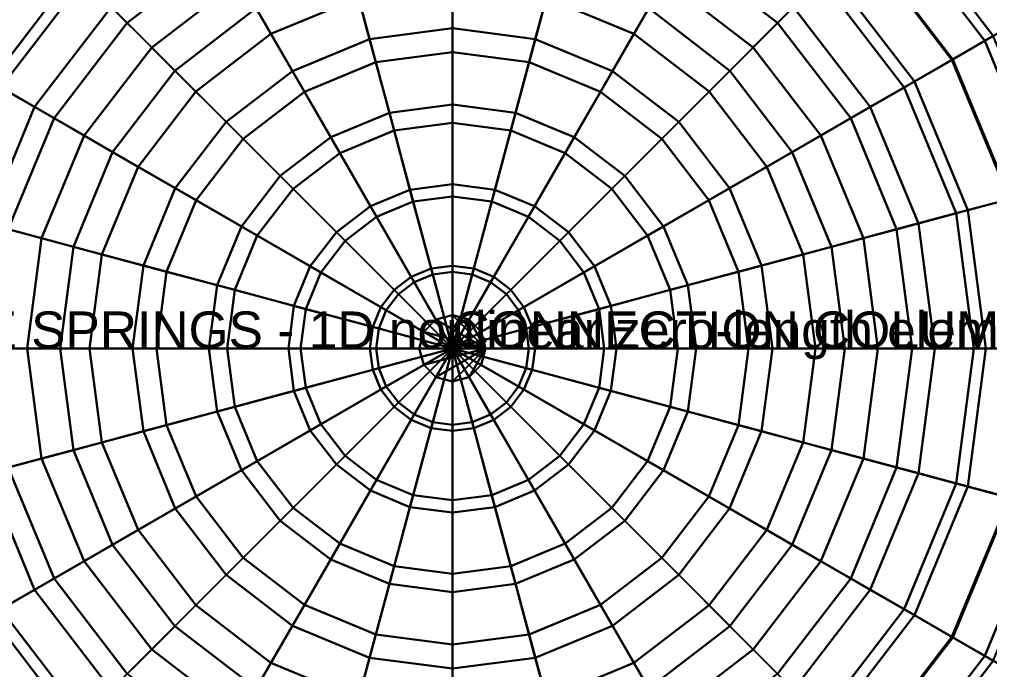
# Model space of a CAD drawing. Header units: millimetres. Extents: x 2970 to 3065.8, y 1733.2 to 1791.2.
# Drawn here: x 2991.17 to 3017.47, y 1753.51 to 1771.13 of the extents above; entities that cross this region are included whole.
import ezdxf

# ---------------------------------------------------------------- set-up
doc = ezdxf.new("R2010")
doc.units = ezdxf.units.MM
for name, color, linetype in [('BASE_SLAB', 252, 'Continuous'), ('COLUMNS', 1, 'Continuous'), ('DOME', 5, 'Continuous'), ('LABELS', 7, 'Continuous'), ('RAFT', 253, 'Continuous')]:
    doc.layers.add(name, color=color, linetype=linetype)
doc.styles.get("Standard").update_dxf_attribs({"font": 'arial.ttf'})

msp = doc.modelspace()

# ---------------------------------------------------------------- linework, layer by layer
at = {"layer": 'BASE_SLAB'}
for points in [[(2976.908, 1736.214, 7.78), (3028.908, 1736.214, 7.78), (3028.908, 1788.214, 7.78), (2976.908, 1788.214, 7.78)], [(2976.908, 1736.214, 9.28), (3028.908, 1736.214, 9.28), (3028.908, 1788.214, 9.28), (2976.908, 1788.214, 9.28)]]:
    msp.add_3dface(points, dxfattribs=at)
at = {"layer": 'COLUMNS'}
for points in [[(3002.458, 1762.994, 5.78), (3002.129, 1762.664, 5.78), (3002.129, 1762.664, 7.78), (3002.458, 1762.994, 7.78)], [(3003.808, 1762.214, 5.78), (3002.458, 1762.994, 5.78), (3002.129, 1762.664, 5.78)], [(3003.808, 1762.214, 7.78), (3002.458, 1762.994, 7.78), (3002.129, 1762.664, 7.78)], [(3002.908, 1763.114, 5.78), (3002.458, 1762.994, 5.78), (3002.458, 1762.994, 7.78), (3002.908, 1763.114, 7.78)], [(3003.808, 1762.214, 5.78), (3002.908, 1763.114, 5.78), (3002.458, 1762.994, 5.78)], [(3003.808, 1762.214, 7.78), (3002.908, 1763.114, 7.78), (3002.458, 1762.994, 7.78)], [(3003.358, 1762.994, 5.78), (3002.908, 1763.114, 5.78), (3002.908, 1763.114, 7.78), (3003.358, 1762.994, 7.78)], [(3003.808, 1762.214, 5.78), (3003.358, 1762.994, 5.78), (3002.908, 1763.114, 5.78)], [(3003.808, 1762.214, 7.78), (3003.358, 1762.994, 7.78), (3002.908, 1763.114, 7.78)], [(3003.688, 1762.664, 5.78), (3003.358, 1762.994, 5.78), (3003.358, 1762.994, 7.78), (3003.688, 1762.664, 7.78)], [(3003.808, 1762.214, 5.78), (3003.688, 1762.664, 5.78), (3003.358, 1762.994, 5.78)], [(3003.808, 1762.214, 7.78), (3003.688, 1762.664, 7.78), (3003.358, 1762.994, 7.78)], [(3002.129, 1762.664, 5.78), (3002.008, 1762.214, 5.78), (3002.008, 1762.214, 7.78), (3002.129, 1762.664, 7.78)], [(3003.808, 1762.214, 5.78), (3002.129, 1762.664, 5.78), (3002.008, 1762.214, 5.78)], [(3003.808, 1762.214, 7.78), (3002.129, 1762.664, 7.78), (3002.008, 1762.214, 7.78)], [(3003.808, 1762.214, 5.78), (3003.688, 1762.664, 5.78), (3003.688, 1762.664, 7.78), (3003.808, 1762.214, 7.78)], [(3002.008, 1762.214, 5.78), (3002.129, 1761.764, 5.78), (3002.129, 1761.764, 7.78), (3002.008, 1762.214, 7.78)], [(3003.808, 1762.214, 5.78), (3002.008, 1762.214, 5.78), (3002.129, 1761.764, 5.78)], [(3003.808, 1762.214, 7.78), (3002.008, 1762.214, 7.78), (3002.129, 1761.764, 7.78)], [(3003.808, 1762.214, 5.78), (3002.129, 1761.764, 5.78), (3002.458, 1761.435, 5.78)], [(3003.808, 1762.214, 7.78), (3002.129, 1761.764, 7.78), (3002.458, 1761.435, 7.78)], [(3003.808, 1762.214, 5.78), (3002.458, 1761.435, 5.78), (3002.908, 1761.314, 5.78)], [(3003.808, 1762.214, 7.78), (3002.458, 1761.435, 7.78), (3002.908, 1761.314, 7.78)], [(3003.808, 1762.214, 5.78), (3002.908, 1761.314, 5.78), (3003.358, 1761.435, 5.78)], [(3003.808, 1762.214, 7.78), (3002.908, 1761.314, 7.78), (3003.358, 1761.435, 7.78)], [(3003.808, 1762.214, 5.78), (3003.358, 1761.435, 5.78), (3003.688, 1761.764, 5.78)], [(3003.808, 1762.214, 7.78), (3003.358, 1761.435, 7.78), (3003.688, 1761.764, 7.78)], [(3003.688, 1761.764, 5.78), (3003.808, 1762.214, 5.78), (3003.808, 1762.214, 7.78), (3003.688, 1761.764, 7.78)], [(3002.129, 1761.764, 5.78), (3002.458, 1761.435, 5.78), (3002.458, 1761.435, 7.78), (3002.129, 1761.764, 7.78)], [(3003.358, 1761.435, 5.78), (3003.688, 1761.764, 5.78), (3003.688, 1761.764, 7.78), (3003.358, 1761.435, 7.78)], [(3002.458, 1761.435, 5.78), (3002.908, 1761.314, 5.78), (3002.908, 1761.314, 7.78), (3002.458, 1761.435, 7.78)], [(3002.908, 1761.314, 5.78), (3003.358, 1761.435, 5.78), (3003.358, 1761.435, 7.78), (3002.908, 1761.314, 7.78)]]:
    msp.add_3dface(points, dxfattribs=at)
at = {"layer": 'DOME'}
for points in [[(3018.514, 1771.224, 35.558), (3015.65, 1774.956, 35.558), (3014.883, 1774.189, 37.521), (3017.574, 1770.681, 37.521)], [(3018.528, 1771.232, 30.997), (3018.031, 1770.945, 32.99), (3015.256, 1774.562, 32.99), (3015.662, 1774.968, 30.997)], [(2995.837, 1774.462, 41.022), (2992.908, 1772.214, 41.022), (2994.091, 1771.032, 42.517), (2996.673, 1773.013, 42.517)], [(3012.908, 1772.214, 41.022), (3009.979, 1774.462, 41.022), (3009.143, 1773.013, 42.517), (3011.726, 1771.032, 42.517)], [(3018.031, 1770.945, 32.99), (3017.343, 1770.548, 34.907), (3014.694, 1774, 34.907), (3015.256, 1774.562, 32.99)], [(2990.934, 1774.189, 37.521), (2988.243, 1770.681, 37.521), (2989.367, 1770.033, 39.35), (2991.852, 1773.271, 39.35)], [(2991.122, 1774, 34.907), (2991.832, 1773.291, 36.723), (2989.343, 1770.046, 36.723), (2988.474, 1770.548, 34.907)], [(3017.574, 1770.681, 37.521), (3014.883, 1774.189, 37.521), (3013.965, 1773.271, 39.35), (3016.45, 1770.033, 39.35)], [(3017.343, 1770.548, 34.907), (3016.474, 1770.046, 36.723), (3013.985, 1773.291, 36.723), (3014.694, 1774, 34.907)], [(2996.368, 1773.543, 39.961), (2997.141, 1772.203, 41.344), (2994.752, 1770.37, 41.344), (2993.658, 1771.464, 39.961)], [(3012.158, 1771.464, 39.961), (3011.065, 1770.37, 41.344), (3008.676, 1772.203, 41.344), (3009.449, 1773.543, 39.961)], [(2991.832, 1773.291, 36.723), (2992.681, 1772.442, 38.415), (2990.382, 1769.446, 38.415), (2989.343, 1770.046, 36.723)], [(2991.852, 1773.271, 39.35), (2989.367, 1770.033, 39.35), (2990.661, 1769.285, 41.022), (2992.908, 1772.214, 41.022)], [(2999.923, 1773.356, 41.344), (3000.361, 1771.721, 42.544), (2997.987, 1770.738, 42.544), (2997.141, 1772.203, 41.344)], [(3008.676, 1772.203, 41.344), (3007.83, 1770.738, 42.544), (3005.456, 1771.721, 42.544), (3005.894, 1773.356, 41.344)], [(3016.45, 1770.033, 39.35), (3013.965, 1773.271, 39.35), (3012.908, 1772.214, 41.022), (3015.156, 1769.285, 41.022)], [(3016.474, 1770.046, 36.723), (3015.434, 1769.446, 38.415), (3013.136, 1772.442, 38.415), (3013.985, 1773.291, 36.723)], [(2996.673, 1773.013, 42.517), (2994.091, 1771.032, 42.517), (2995.384, 1769.738, 43.814), (2997.588, 1771.429, 43.814)], [(3011.726, 1771.032, 42.517), (3009.143, 1773.013, 42.517), (3008.229, 1771.429, 43.814), (3010.432, 1769.738, 43.814)], [(3002.908, 1772.855, 43.814), (3000.154, 1772.492, 43.814), (3000.662, 1770.596, 44.899), (3002.908, 1770.892, 44.899)], [(3005.662, 1772.492, 43.814), (3002.908, 1772.855, 43.814), (3002.908, 1770.892, 44.899), (3005.154, 1770.596, 44.899)], [(2992.681, 1772.442, 38.415), (2993.658, 1771.464, 39.961), (2991.579, 1768.755, 39.961), (2990.382, 1769.446, 38.415)], [(3000.154, 1772.492, 43.814), (2997.588, 1771.429, 43.814), (2998.57, 1769.729, 44.899), (3000.662, 1770.596, 44.899)], [(3008.229, 1771.429, 43.814), (3005.662, 1772.492, 43.814), (3005.154, 1770.596, 44.899), (3007.247, 1769.729, 44.899)], [(3015.434, 1769.446, 38.415), (3014.237, 1768.755, 39.961), (3012.158, 1771.464, 39.961), (3013.136, 1772.442, 38.415)], [(2992.908, 1772.214, 41.022), (2990.661, 1769.285, 41.022), (2992.109, 1768.449, 42.517), (2994.091, 1771.032, 42.517)], [(2997.141, 1772.203, 41.344), (2997.987, 1770.738, 42.544), (2995.949, 1769.174, 42.544), (2994.752, 1770.37, 41.344)], [(3011.065, 1770.37, 41.344), (3009.868, 1769.174, 42.544), (3007.83, 1770.738, 42.544), (3008.676, 1772.203, 41.344)], [(3015.156, 1769.285, 41.022), (3012.908, 1772.214, 41.022), (3011.726, 1771.032, 42.517), (3013.708, 1768.449, 42.517)], [(3002.908, 1772.057, 42.544), (3002.908, 1770.241, 43.548), (3000.831, 1769.968, 43.548), (3000.361, 1771.721, 42.544)], [(3005.456, 1771.721, 42.544), (3004.986, 1769.968, 43.548), (3002.908, 1770.241, 43.548), (3002.908, 1772.057, 42.544)], [(3000.361, 1771.721, 42.544), (3000.831, 1769.968, 43.548), (2998.895, 1769.166, 43.548), (2997.987, 1770.738, 42.544)], [(3007.83, 1770.738, 42.544), (3006.922, 1769.166, 43.548), (3004.986, 1769.968, 43.548), (3005.456, 1771.721, 42.544)], [(2993.658, 1771.464, 39.961), (2994.752, 1770.37, 41.344), (2992.919, 1767.982, 41.344), (2991.579, 1768.755, 39.961)], [(2997.588, 1771.429, 43.814), (2995.384, 1769.738, 43.814), (2996.772, 1768.35, 44.899), (2998.57, 1769.729, 44.899)], [(3010.432, 1769.738, 43.814), (3008.229, 1771.429, 43.814), (3007.247, 1769.729, 44.899), (3009.044, 1768.35, 44.899)], [(3014.237, 1768.755, 39.961), (3012.898, 1767.982, 41.344), (3011.065, 1770.37, 41.344), (3012.158, 1771.464, 39.961)], [(2994.091, 1771.032, 42.517), (2992.109, 1768.449, 42.517), (2993.693, 1767.535, 43.814), (2995.384, 1769.738, 43.814)], [(3002.908, 1770.892, 44.899), (3000.662, 1770.596, 44.899), (3001.199, 1768.595, 45.758), (3002.908, 1768.82, 45.758)], [(3005.154, 1770.596, 44.899), (3002.908, 1770.892, 44.899), (3002.908, 1768.82, 45.758), (3004.618, 1768.595, 45.758)], [(3013.708, 1768.449, 42.517), (3011.726, 1771.032, 42.517), (3010.432, 1769.738, 43.814), (3012.123, 1767.535, 43.814)], [(3019.775, 1766.734, 32.99), (3019.008, 1766.528, 34.907), (3017.343, 1770.548, 34.907), (3018.031, 1770.945, 32.99)], [(2997.987, 1770.738, 42.544), (2998.895, 1769.166, 43.548), (2997.233, 1767.89, 43.548), (2995.949, 1769.174, 42.544)], [(3000.662, 1770.596, 44.899), (2998.57, 1769.729, 44.899), (2999.606, 1767.935, 45.758), (3001.199, 1768.595, 45.758)], [(3007.247, 1769.729, 44.899), (3005.154, 1770.596, 44.899), (3004.618, 1768.595, 45.758), (3006.211, 1767.935, 45.758)], [(3009.868, 1769.174, 42.544), (3008.584, 1767.89, 43.548), (3006.922, 1769.166, 43.548), (3007.83, 1770.738, 42.544)], [(3019.266, 1766.597, 37.521), (3017.574, 1770.681, 37.521), (3016.45, 1770.033, 39.35), (3018.012, 1766.261, 39.35)], [(3019.008, 1766.528, 34.907), (3018.039, 1766.268, 36.723), (3016.474, 1770.046, 36.723), (3017.343, 1770.548, 34.907)], [(2994.752, 1770.37, 41.344), (2995.949, 1769.174, 42.544), (2994.384, 1767.136, 42.544), (2992.919, 1767.982, 41.344)], [(3012.898, 1767.982, 41.344), (3011.432, 1767.136, 42.544), (3009.868, 1769.174, 42.544), (3011.065, 1770.37, 41.344)], [(3002.908, 1770.241, 43.548), (3002.908, 1768.324, 44.342), (3001.327, 1768.116, 44.342), (3000.831, 1769.968, 43.548)], [(3004.986, 1769.968, 43.548), (3004.49, 1768.116, 44.342), (3002.908, 1768.324, 44.342), (3002.908, 1770.241, 43.548)], [(3018.012, 1766.261, 39.35), (3016.45, 1770.033, 39.35), (3015.156, 1769.285, 41.022), (3016.569, 1765.874, 41.022)], [(3018.039, 1766.268, 36.723), (3016.879, 1765.958, 38.415), (3015.434, 1769.446, 38.415), (3016.474, 1770.046, 36.723)], [(2995.384, 1769.738, 43.814), (2993.693, 1767.535, 43.814), (2995.393, 1766.553, 44.899), (2996.772, 1768.35, 44.899)], [(2998.57, 1769.729, 44.899), (2996.772, 1768.35, 44.899), (2998.237, 1766.885, 45.758), (2999.606, 1767.935, 45.758)], [(3000.831, 1769.968, 43.548), (3001.327, 1768.116, 44.342), (2999.853, 1767.506, 44.342), (2998.895, 1769.166, 43.548)], [(3006.922, 1769.166, 43.548), (3005.963, 1767.506, 44.342), (3004.49, 1768.116, 44.342), (3004.986, 1769.968, 43.548)], [(3009.044, 1768.35, 44.899), (3007.247, 1769.729, 44.899), (3006.211, 1767.935, 45.758), (3007.579, 1766.885, 45.758)], [(3012.123, 1767.535, 43.814), (3010.432, 1769.738, 43.814), (3009.044, 1768.35, 44.899), (3010.423, 1766.553, 44.899)], [(2990.382, 1769.446, 38.415), (2991.579, 1768.755, 39.961), (2990.273, 1765.6, 39.961), (2988.937, 1765.958, 38.415)], [(2990.661, 1769.285, 41.022), (2989.248, 1765.874, 41.022), (2990.863, 1765.442, 42.517), (2992.109, 1768.449, 42.517)], [(3016.569, 1765.874, 41.022), (3015.156, 1769.285, 41.022), (3013.708, 1768.449, 42.517), (3014.953, 1765.442, 42.517)], [(3016.879, 1765.958, 38.415), (3015.544, 1765.6, 39.961), (3014.237, 1768.755, 39.961), (3015.434, 1769.446, 38.415)], [(2995.949, 1769.174, 42.544), (2997.233, 1767.89, 43.548), (2995.957, 1766.228, 43.548), (2994.384, 1767.136, 42.544)], [(2998.895, 1769.166, 43.548), (2999.853, 1767.506, 44.342), (2998.588, 1766.535, 44.342), (2997.233, 1767.89, 43.548)], [(3008.584, 1767.89, 43.548), (3007.229, 1766.535, 44.342), (3005.963, 1767.506, 44.342), (3006.922, 1769.166, 43.548)], [(3011.432, 1767.136, 42.544), (3009.86, 1766.228, 43.548), (3008.584, 1767.89, 43.548), (3009.868, 1769.174, 42.544)], [(2991.579, 1768.755, 39.961), (2992.919, 1767.982, 41.344), (2991.767, 1765.2, 41.344), (2990.273, 1765.6, 39.961)], [(3002.908, 1768.82, 45.758), (3001.199, 1768.595, 45.758), (3001.756, 1766.513, 46.379), (3002.908, 1766.665, 46.379)], [(3004.618, 1768.595, 45.758), (3002.908, 1768.82, 45.758), (3002.908, 1766.665, 46.379), (3004.06, 1766.513, 46.379)], [(3015.544, 1765.6, 39.961), (3014.05, 1765.2, 41.344), (3012.898, 1767.982, 41.344), (3014.237, 1768.755, 39.961)], [(2992.109, 1768.449, 42.517), (2990.863, 1765.442, 42.517), (2992.63, 1764.968, 43.814), (2993.693, 1767.535, 43.814)], [(3001.199, 1768.595, 45.758), (2999.606, 1767.935, 45.758), (3000.683, 1766.068, 46.379), (3001.756, 1766.513, 46.379)], [(3006.211, 1767.935, 45.758), (3004.618, 1768.595, 45.758), (3004.06, 1766.513, 46.379), (3005.134, 1766.068, 46.379)], [(3014.953, 1765.442, 42.517), (3013.708, 1768.449, 42.517), (3012.123, 1767.535, 43.814), (3013.186, 1764.968, 43.814)], [(2996.772, 1768.35, 44.899), (2995.393, 1766.553, 44.899), (2997.188, 1765.517, 45.758), (2998.237, 1766.885, 45.758)], [(3002.908, 1768.324, 44.342), (3002.908, 1766.331, 44.916), (3001.843, 1766.191, 44.916), (3001.327, 1768.116, 44.342)], [(3004.49, 1768.116, 44.342), (3003.974, 1766.191, 44.916), (3002.908, 1766.331, 44.916), (3002.908, 1768.324, 44.342)], [(3010.423, 1766.553, 44.899), (3009.044, 1768.35, 44.899), (3007.579, 1766.885, 45.758), (3008.629, 1765.517, 45.758)], [(2992.919, 1767.982, 41.344), (2994.384, 1767.136, 42.544), (2993.401, 1764.762, 42.544), (2991.767, 1765.2, 41.344)], [(2997.233, 1767.89, 43.548), (2998.588, 1766.535, 44.342), (2997.617, 1765.269, 44.342), (2995.957, 1766.228, 43.548)], [(2999.606, 1767.935, 45.758), (2998.237, 1766.885, 45.758), (2999.761, 1765.361, 46.379), (3000.683, 1766.068, 46.379)], [(3001.327, 1768.116, 44.342), (3001.843, 1766.191, 44.916), (3000.85, 1765.779, 44.916), (2999.853, 1767.506, 44.342)], [(3005.963, 1767.506, 44.342), (3004.967, 1765.779, 44.916), (3003.974, 1766.191, 44.916), (3004.49, 1768.116, 44.342)], [(3007.579, 1766.885, 45.758), (3006.211, 1767.935, 45.758), (3005.134, 1766.068, 46.379), (3006.055, 1765.361, 46.379)], [(3009.86, 1766.228, 43.548), (3008.2, 1765.269, 44.342), (3007.229, 1766.535, 44.342), (3008.584, 1767.89, 43.548)], [(3014.05, 1765.2, 41.344), (3012.416, 1764.762, 42.544), (3011.432, 1767.136, 42.544), (3012.898, 1767.982, 41.344)], [(2993.693, 1767.535, 43.814), (2992.63, 1764.968, 43.814), (2994.526, 1764.46, 44.899), (2995.393, 1766.553, 44.899)], [(2999.853, 1767.506, 44.342), (3000.85, 1765.779, 44.916), (2999.997, 1765.125, 44.916), (2998.588, 1766.535, 44.342)], [(3007.229, 1766.535, 44.342), (3005.819, 1765.125, 44.916), (3004.967, 1765.779, 44.916), (3005.963, 1767.506, 44.342)], [(3013.186, 1764.968, 43.814), (3012.123, 1767.535, 43.814), (3010.423, 1766.553, 44.899), (3011.29, 1764.46, 44.899)], [(2994.384, 1767.136, 42.544), (2995.957, 1766.228, 43.548), (2995.155, 1764.292, 43.548), (2993.401, 1764.762, 42.544)], [(3012.416, 1764.762, 42.544), (3010.662, 1764.292, 43.548), (3009.86, 1766.228, 43.548), (3011.432, 1767.136, 42.544)], [(2998.237, 1766.885, 45.758), (2997.188, 1765.517, 45.758), (2999.054, 1764.439, 46.379), (2999.761, 1765.361, 46.379)], [(3008.629, 1765.517, 45.758), (3007.579, 1766.885, 45.758), (3006.055, 1765.361, 46.379), (3006.763, 1764.439, 46.379)], [(3002.908, 1766.665, 46.379), (3001.756, 1766.513, 46.379), (3002.329, 1764.377, 46.754), (3002.908, 1764.454, 46.754)], [(3004.06, 1766.513, 46.379), (3002.908, 1766.665, 46.379), (3002.908, 1764.454, 46.754), (3003.488, 1764.377, 46.754)], [(2995.393, 1766.553, 44.899), (2994.526, 1764.46, 44.899), (2996.528, 1763.924, 45.758), (2997.188, 1765.517, 45.758)], [(2998.588, 1766.535, 44.342), (2999.997, 1765.125, 44.916), (2999.343, 1764.273, 44.916), (2997.617, 1765.269, 44.342)], [(3001.756, 1766.513, 46.379), (3000.683, 1766.068, 46.379), (3001.789, 1764.154, 46.754), (3002.329, 1764.377, 46.754)], [(3002.908, 1766.331, 44.916), (3002.908, 1764.286, 45.264), (3002.372, 1764.215, 45.264), (3001.843, 1766.191, 44.916)], [(3003.974, 1766.191, 44.916), (3003.444, 1764.215, 45.264), (3002.908, 1764.286, 45.264), (3002.908, 1766.331, 44.916)], [(3005.134, 1766.068, 46.379), (3004.06, 1766.513, 46.379), (3003.488, 1764.377, 46.754), (3004.028, 1764.154, 46.754)], [(3008.2, 1765.269, 44.342), (3006.473, 1764.273, 44.916), (3005.819, 1765.125, 44.916), (3007.229, 1766.535, 44.342)], [(3011.29, 1764.46, 44.899), (3010.423, 1766.553, 44.899), (3008.629, 1765.517, 45.758), (3009.289, 1763.924, 45.758)], [(2995.957, 1766.228, 43.548), (2997.617, 1765.269, 44.342), (2997.006, 1763.796, 44.342), (2995.155, 1764.292, 43.548)], [(3000.683, 1766.068, 46.379), (2999.761, 1765.361, 46.379), (3001.325, 1763.798, 46.754), (3001.789, 1764.154, 46.754)], [(3001.843, 1766.191, 44.916), (3002.372, 1764.215, 45.264), (3001.873, 1764.008, 45.264), (3000.85, 1765.779, 44.916)], [(3004.967, 1765.779, 44.916), (3003.944, 1764.008, 45.264), (3003.444, 1764.215, 45.264), (3003.974, 1766.191, 44.916)], [(3006.055, 1765.361, 46.379), (3005.134, 1766.068, 46.379), (3004.028, 1764.154, 46.754), (3004.492, 1763.798, 46.754)], [(3010.662, 1764.292, 43.548), (3008.81, 1763.796, 44.342), (3008.2, 1765.269, 44.342), (3009.86, 1766.228, 43.548)], [(3018.545, 1762.214, 39.35), (3018.012, 1766.261, 39.35), (3016.569, 1765.874, 41.022), (3017.05, 1762.214, 41.022)], [(3018.573, 1762.214, 36.723), (3017.372, 1762.214, 38.415), (3016.879, 1765.958, 38.415), (3018.039, 1766.268, 36.723)], [(3000.85, 1765.779, 44.916), (3001.873, 1764.008, 45.264), (3001.444, 1763.679, 45.264), (2999.997, 1765.125, 44.916)], [(3005.819, 1765.125, 44.916), (3004.373, 1763.679, 45.264), (3003.944, 1764.008, 45.264), (3004.967, 1765.779, 44.916)], [(3017.05, 1762.214, 41.022), (3016.569, 1765.874, 41.022), (3014.953, 1765.442, 42.517), (3015.378, 1762.214, 42.517)], [(3017.372, 1762.214, 38.415), (3015.99, 1762.214, 39.961), (3015.544, 1765.6, 39.961), (3016.879, 1765.958, 38.415)], [(2990.273, 1765.6, 39.961), (2991.767, 1765.2, 41.344), (2991.374, 1762.214, 41.344), (2989.827, 1762.214, 39.961)], [(2997.188, 1765.517, 45.758), (2996.528, 1763.924, 45.758), (2998.61, 1763.366, 46.379), (2999.054, 1764.439, 46.379)], [(3009.289, 1763.924, 45.758), (3008.629, 1765.517, 45.758), (3006.763, 1764.439, 46.379), (3007.207, 1763.366, 46.379)], [(3015.99, 1762.214, 39.961), (3014.443, 1762.214, 41.344), (3014.05, 1765.2, 41.344), (3015.544, 1765.6, 39.961)], [(2990.863, 1765.442, 42.517), (2990.439, 1762.214, 42.517), (2992.268, 1762.214, 43.814), (2992.63, 1764.968, 43.814)], [(2997.617, 1765.269, 44.342), (2999.343, 1764.273, 44.916), (2998.932, 1763.28, 44.916), (2997.006, 1763.796, 44.342)], [(2999.761, 1765.361, 46.379), (2999.054, 1764.439, 46.379), (3000.969, 1763.334, 46.754), (3001.325, 1763.798, 46.754)], [(3006.763, 1764.439, 46.379), (3006.055, 1765.361, 46.379), (3004.492, 1763.798, 46.754), (3004.848, 1763.334, 46.754)], [(3008.81, 1763.796, 44.342), (3006.885, 1763.28, 44.916), (3006.473, 1764.273, 44.916), (3008.2, 1765.269, 44.342)], [(3015.378, 1762.214, 42.517), (3014.953, 1765.442, 42.517), (3013.186, 1764.968, 43.814), (3013.549, 1762.214, 43.814)], [(2991.767, 1765.2, 41.344), (2993.401, 1764.762, 42.544), (2993.066, 1762.214, 42.544), (2991.374, 1762.214, 41.344)], [(2999.997, 1765.125, 44.916), (3001.444, 1763.679, 45.264), (3001.115, 1763.25, 45.264), (2999.343, 1764.273, 44.916)], [(3006.473, 1764.273, 44.916), (3004.702, 1763.25, 45.264), (3004.373, 1763.679, 45.264), (3005.819, 1765.125, 44.916)], [(3014.443, 1762.214, 41.344), (3012.751, 1762.214, 42.544), (3012.416, 1764.762, 42.544), (3014.05, 1765.2, 41.344)], [(2992.63, 1764.968, 43.814), (2992.268, 1762.214, 43.814), (2994.231, 1762.214, 44.899), (2994.526, 1764.46, 44.899)], [(2993.401, 1764.762, 42.544), (2995.155, 1764.292, 43.548), (2994.882, 1762.214, 43.548), (2993.066, 1762.214, 42.544)], [(3012.751, 1762.214, 42.544), (3010.935, 1762.214, 43.548), (3010.662, 1764.292, 43.548), (3012.416, 1764.762, 42.544)], [(3013.549, 1762.214, 43.814), (3013.186, 1764.968, 43.814), (3011.29, 1764.46, 44.899), (3011.586, 1762.214, 44.899)], [(2994.526, 1764.46, 44.899), (2994.231, 1762.214, 44.899), (2996.303, 1762.214, 45.758), (2996.528, 1763.924, 45.758)], [(2995.155, 1764.292, 43.548), (2997.006, 1763.796, 44.342), (2996.798, 1762.214, 44.342), (2994.882, 1762.214, 43.548)], [(2999.054, 1764.439, 46.379), (2998.61, 1763.366, 46.379), (3000.745, 1762.794, 46.754), (3000.969, 1763.334, 46.754)], [(2999.343, 1764.273, 44.916), (3001.115, 1763.25, 45.264), (3000.908, 1762.75, 45.264), (2998.932, 1763.28, 44.916)], [(3002.329, 1764.377, 46.754), (3001.789, 1764.154, 46.754), (3002.908, 1762.214, 46.88)], [(3002.372, 1764.215, 45.264), (3002.908, 1762.214, 45.38), (3001.873, 1764.008, 45.264)], [(3002.908, 1764.454, 46.754), (3002.329, 1764.377, 46.754), (3002.908, 1762.214, 46.88)], [(3002.908, 1764.286, 45.264), (3002.908, 1762.214, 45.38), (3002.372, 1764.215, 45.264)], [(3003.488, 1764.377, 46.754), (3002.908, 1764.454, 46.754), (3002.908, 1762.214, 46.88)], [(3004.028, 1764.154, 46.754), (3003.488, 1764.377, 46.754), (3002.908, 1762.214, 46.88)], [(3003.444, 1764.215, 45.264), (3002.908, 1762.214, 45.38), (3002.908, 1764.286, 45.264)], [(3003.944, 1764.008, 45.264), (3002.908, 1762.214, 45.38), (3003.444, 1764.215, 45.264)], [(3006.885, 1763.28, 44.916), (3004.909, 1762.75, 45.264), (3004.702, 1763.25, 45.264), (3006.473, 1764.273, 44.916)], [(3007.207, 1763.366, 46.379), (3006.763, 1764.439, 46.379), (3004.848, 1763.334, 46.754), (3005.071, 1762.794, 46.754)], [(3010.935, 1762.214, 43.548), (3009.019, 1762.214, 44.342), (3008.81, 1763.796, 44.342), (3010.662, 1764.292, 43.548)], [(3011.586, 1762.214, 44.899), (3011.29, 1764.46, 44.899), (3009.289, 1763.924, 45.758), (3009.514, 1762.214, 45.758)], [(3001.789, 1764.154, 46.754), (3001.325, 1763.798, 46.754), (3002.908, 1762.214, 46.88)], [(3001.873, 1764.008, 45.264), (3002.908, 1762.214, 45.38), (3001.444, 1763.679, 45.264)], [(3004.492, 1763.798, 46.754), (3004.028, 1764.154, 46.754), (3002.908, 1762.214, 46.88)], [(3004.373, 1763.679, 45.264), (3002.908, 1762.214, 45.38), (3003.944, 1764.008, 45.264)], [(2996.528, 1763.924, 45.758), (2996.303, 1762.214, 45.758), (2998.458, 1762.214, 46.379), (2998.61, 1763.366, 46.379)], [(2997.006, 1763.796, 44.342), (2998.932, 1763.28, 44.916), (2998.792, 1762.214, 44.916), (2996.798, 1762.214, 44.342)], [(3001.325, 1763.798, 46.754), (3000.969, 1763.334, 46.754), (3002.908, 1762.214, 46.88)], [(3001.444, 1763.679, 45.264), (3002.908, 1762.214, 45.38), (3001.115, 1763.25, 45.264)], [(3004.848, 1763.334, 46.754), (3004.492, 1763.798, 46.754), (3002.908, 1762.214, 46.88)], [(3004.702, 1763.25, 45.264), (3002.908, 1762.214, 45.38), (3004.373, 1763.679, 45.264)], [(3009.019, 1762.214, 44.342), (3007.025, 1762.214, 44.916), (3006.885, 1763.28, 44.916), (3008.81, 1763.796, 44.342)], [(3009.514, 1762.214, 45.758), (3009.289, 1763.924, 45.758), (3007.207, 1763.366, 46.379), (3007.359, 1762.214, 46.379)], [(2998.61, 1763.366, 46.379), (2998.458, 1762.214, 46.379), (3000.669, 1762.214, 46.754), (3000.745, 1762.794, 46.754)], [(2998.932, 1763.28, 44.916), (3000.908, 1762.75, 45.264), (3000.837, 1762.214, 45.264), (2998.792, 1762.214, 44.916)], [(3000.969, 1763.334, 46.754), (3000.745, 1762.794, 46.754), (3002.908, 1762.214, 46.88)], [(3001.115, 1763.25, 45.264), (3002.908, 1762.214, 45.38), (3000.908, 1762.75, 45.264)], [(3005.071, 1762.794, 46.754), (3004.848, 1763.334, 46.754), (3002.908, 1762.214, 46.88)], [(3004.909, 1762.75, 45.264), (3002.908, 1762.214, 45.38), (3004.702, 1763.25, 45.264)], [(3007.025, 1762.214, 44.916), (3004.98, 1762.214, 45.264), (3004.909, 1762.75, 45.264), (3006.885, 1763.28, 44.916)], [(3007.359, 1762.214, 46.379), (3007.207, 1763.366, 46.379), (3005.071, 1762.794, 46.754), (3005.148, 1762.214, 46.754)], [(3000.745, 1762.794, 46.754), (3000.669, 1762.214, 46.754), (3002.908, 1762.214, 46.88)], [(3000.908, 1762.75, 45.264), (3002.908, 1762.214, 45.38), (3000.837, 1762.214, 45.264)], [(3005.148, 1762.214, 46.754), (3005.071, 1762.794, 46.754), (3002.908, 1762.214, 46.88)], [(3004.98, 1762.214, 45.264), (3002.908, 1762.214, 45.38), (3004.909, 1762.75, 45.264)], [(2989.827, 1762.214, 39.961), (2991.374, 1762.214, 41.344), (2991.767, 1759.229, 41.344), (2990.273, 1758.828, 39.961)], [(2990.439, 1762.214, 42.517), (2990.863, 1758.987, 42.517), (2992.63, 1759.46, 43.814), (2992.268, 1762.214, 43.814)], [(2991.374, 1762.214, 41.344), (2993.066, 1762.214, 42.544), (2993.401, 1759.667, 42.544), (2991.767, 1759.229, 41.344)], [(2992.268, 1762.214, 43.814), (2992.63, 1759.46, 43.814), (2994.526, 1759.968, 44.899), (2994.231, 1762.214, 44.899)], [(2993.066, 1762.214, 42.544), (2994.882, 1762.214, 43.548), (2995.155, 1760.137, 43.548), (2993.401, 1759.667, 42.544)], [(2994.231, 1762.214, 44.899), (2994.526, 1759.968, 44.899), (2996.528, 1760.505, 45.758), (2996.303, 1762.214, 45.758)], [(2994.882, 1762.214, 43.548), (2996.798, 1762.214, 44.342), (2997.006, 1760.633, 44.342), (2995.155, 1760.137, 43.548)], [(2996.303, 1762.214, 45.758), (2996.528, 1760.505, 45.758), (2998.61, 1761.062, 46.379), (2998.458, 1762.214, 46.379)], [(2996.798, 1762.214, 44.342), (2998.792, 1762.214, 44.916), (2998.932, 1761.149, 44.916), (2997.006, 1760.633, 44.342)], [(2998.458, 1762.214, 46.379), (2998.61, 1761.062, 46.379), (3000.745, 1761.635, 46.754), (3000.669, 1762.214, 46.754)], [(2998.792, 1762.214, 44.916), (3000.837, 1762.214, 45.264), (3000.908, 1761.678, 45.264), (2998.932, 1761.149, 44.916)], [(3000.669, 1762.214, 46.754), (3000.745, 1761.635, 46.754), (3002.908, 1762.214, 46.88)], [(3000.745, 1761.635, 46.754), (3000.969, 1761.095, 46.754), (3002.908, 1762.214, 46.88)], [(3000.837, 1762.214, 45.264), (3002.908, 1762.214, 45.38), (3000.908, 1761.678, 45.264)], [(3000.908, 1761.678, 45.264), (3002.908, 1762.214, 45.38), (3001.115, 1761.179, 45.264)], [(3000.969, 1761.095, 46.754), (3001.325, 1760.631, 46.754), (3002.908, 1762.214, 46.88)], [(3001.115, 1761.179, 45.264), (3002.908, 1762.214, 45.38), (3001.444, 1760.75, 45.264)], [(3001.325, 1760.631, 46.754), (3001.789, 1760.275, 46.754), (3002.908, 1762.214, 46.88)], [(3001.444, 1760.75, 45.264), (3002.908, 1762.214, 45.38), (3001.873, 1760.42, 45.264)], [(3001.789, 1760.275, 46.754), (3002.329, 1760.051, 46.754), (3002.908, 1762.214, 46.88)], [(3001.873, 1760.42, 45.264), (3002.908, 1762.214, 45.38), (3002.372, 1760.213, 45.264)], [(3002.329, 1760.051, 46.754), (3002.908, 1759.975, 46.754), (3002.908, 1762.214, 46.88)], [(3002.372, 1760.213, 45.264), (3002.908, 1762.214, 45.38), (3002.908, 1760.143, 45.264)], [(3002.908, 1759.975, 46.754), (3003.488, 1760.051, 46.754), (3002.908, 1762.214, 46.88)], [(3002.908, 1760.143, 45.264), (3002.908, 1762.214, 45.38), (3003.444, 1760.213, 45.264)], [(3003.488, 1760.051, 46.754), (3004.028, 1760.275, 46.754), (3002.908, 1762.214, 46.88)], [(3003.444, 1760.213, 45.264), (3002.908, 1762.214, 45.38), (3003.944, 1760.42, 45.264)], [(3004.028, 1760.275, 46.754), (3004.492, 1760.631, 46.754), (3002.908, 1762.214, 46.88)], [(3003.944, 1760.42, 45.264), (3002.908, 1762.214, 45.38), (3004.373, 1760.75, 45.264)], [(3004.492, 1760.631, 46.754), (3004.848, 1761.095, 46.754), (3002.908, 1762.214, 46.88)], [(3004.373, 1760.75, 45.264), (3002.908, 1762.214, 45.38), (3004.702, 1761.179, 45.264)], [(3004.848, 1761.095, 46.754), (3005.071, 1761.635, 46.754), (3002.908, 1762.214, 46.88)], [(3004.702, 1761.179, 45.264), (3002.908, 1762.214, 45.38), (3004.909, 1761.678, 45.264)], [(3005.071, 1761.635, 46.754), (3005.148, 1762.214, 46.754), (3002.908, 1762.214, 46.88)], [(3004.909, 1761.678, 45.264), (3002.908, 1762.214, 45.38), (3004.98, 1762.214, 45.264)], [(3006.885, 1761.149, 44.916), (3004.909, 1761.678, 45.264), (3004.98, 1762.214, 45.264), (3007.025, 1762.214, 44.916)], [(3007.207, 1761.062, 46.379), (3007.359, 1762.214, 46.379), (3005.148, 1762.214, 46.754), (3005.071, 1761.635, 46.754)], [(3008.81, 1760.633, 44.342), (3006.885, 1761.149, 44.916), (3007.025, 1762.214, 44.916), (3009.019, 1762.214, 44.342)], [(3009.289, 1760.505, 45.758), (3009.514, 1762.214, 45.758), (3007.359, 1762.214, 46.379), (3007.207, 1761.062, 46.379)], [(3010.662, 1760.137, 43.548), (3008.81, 1760.633, 44.342), (3009.019, 1762.214, 44.342), (3010.935, 1762.214, 43.548)], [(3011.29, 1759.968, 44.899), (3011.586, 1762.214, 44.899), (3009.514, 1762.214, 45.758), (3009.289, 1760.505, 45.758)], [(3012.416, 1759.667, 42.544), (3010.662, 1760.137, 43.548), (3010.935, 1762.214, 43.548), (3012.751, 1762.214, 42.544)], [(3013.186, 1759.46, 43.814), (3013.549, 1762.214, 43.814), (3011.586, 1762.214, 44.899), (3011.29, 1759.968, 44.899)], [(3014.05, 1759.229, 41.344), (3012.416, 1759.667, 42.544), (3012.751, 1762.214, 42.544), (3014.443, 1762.214, 41.344)], [(3014.953, 1758.987, 42.517), (3015.378, 1762.214, 42.517), (3013.549, 1762.214, 43.814), (3013.186, 1759.46, 43.814)], [(3015.544, 1758.828, 39.961), (3014.05, 1759.229, 41.344), (3014.443, 1762.214, 41.344), (3015.99, 1762.214, 39.961)], [(3016.569, 1758.554, 41.022), (3017.05, 1762.214, 41.022), (3015.378, 1762.214, 42.517), (3014.953, 1758.987, 42.517)], [(3016.879, 1758.471, 38.415), (3015.544, 1758.828, 39.961), (3015.99, 1762.214, 39.961), (3017.372, 1762.214, 38.415)], [(3018.012, 1758.167, 39.35), (3018.545, 1762.214, 39.35), (3017.05, 1762.214, 41.022), (3016.569, 1758.554, 41.022)], [(3018.039, 1758.16, 36.723), (3016.879, 1758.471, 38.415), (3017.372, 1762.214, 38.415), (3018.573, 1762.214, 36.723)], [(2998.61, 1761.062, 46.379), (2999.054, 1759.989, 46.379), (3000.969, 1761.095, 46.754), (3000.745, 1761.635, 46.754)], [(2998.932, 1761.149, 44.916), (3000.908, 1761.678, 45.264), (3001.115, 1761.179, 45.264), (2999.343, 1760.156, 44.916)], [(3006.473, 1760.156, 44.916), (3004.702, 1761.179, 45.264), (3004.909, 1761.678, 45.264), (3006.885, 1761.149, 44.916)], [(3006.763, 1759.989, 46.379), (3007.207, 1761.062, 46.379), (3005.071, 1761.635, 46.754), (3004.848, 1761.095, 46.754)], [(2996.528, 1760.505, 45.758), (2997.188, 1758.911, 45.758), (2999.054, 1759.989, 46.379), (2998.61, 1761.062, 46.379)], [(2997.006, 1760.633, 44.342), (2998.932, 1761.149, 44.916), (2999.343, 1760.156, 44.916), (2997.617, 1759.159, 44.342)], [(2999.054, 1759.989, 46.379), (2999.761, 1759.067, 46.379), (3001.325, 1760.631, 46.754), (3000.969, 1761.095, 46.754)], [(2999.343, 1760.156, 44.916), (3001.115, 1761.179, 45.264), (3001.444, 1760.75, 45.264), (2999.997, 1759.303, 44.916)], [(3005.819, 1759.303, 44.916), (3004.373, 1760.75, 45.264), (3004.702, 1761.179, 45.264), (3006.473, 1760.156, 44.916)], [(3006.055, 1759.067, 46.379), (3006.763, 1759.989, 46.379), (3004.848, 1761.095, 46.754), (3004.492, 1760.631, 46.754)], [(3008.2, 1759.159, 44.342), (3006.473, 1760.156, 44.916), (3006.885, 1761.149, 44.916), (3008.81, 1760.633, 44.342)], [(3008.629, 1758.911, 45.758), (3009.289, 1760.505, 45.758), (3007.207, 1761.062, 46.379), (3006.763, 1759.989, 46.379)], [(2995.155, 1760.137, 43.548), (2997.006, 1760.633, 44.342), (2997.617, 1759.159, 44.342), (2995.957, 1758.201, 43.548)], [(2999.761, 1759.067, 46.379), (3000.683, 1758.36, 46.379), (3001.789, 1760.275, 46.754), (3001.325, 1760.631, 46.754)], [(2999.997, 1759.303, 44.916), (3001.444, 1760.75, 45.264), (3001.873, 1760.42, 45.264), (3000.85, 1758.649, 44.916)], [(3004.967, 1758.649, 44.916), (3003.944, 1760.42, 45.264), (3004.373, 1760.75, 45.264), (3005.819, 1759.303, 44.916)], [(3005.134, 1758.36, 46.379), (3006.055, 1759.067, 46.379), (3004.492, 1760.631, 46.754), (3004.028, 1760.275, 46.754)], [(3009.86, 1758.201, 43.548), (3008.2, 1759.159, 44.342), (3008.81, 1760.633, 44.342), (3010.662, 1760.137, 43.548)], [(2994.526, 1759.968, 44.899), (2995.393, 1757.875, 44.899), (2997.188, 1758.911, 45.758), (2996.528, 1760.505, 45.758)], [(3000.683, 1758.36, 46.379), (3001.756, 1757.915, 46.379), (3002.329, 1760.051, 46.754), (3001.789, 1760.275, 46.754)], [(3000.85, 1758.649, 44.916), (3001.873, 1760.42, 45.264), (3002.372, 1760.213, 45.264), (3001.843, 1758.238, 44.916)], [(3003.974, 1758.238, 44.916), (3003.444, 1760.213, 45.264), (3003.944, 1760.42, 45.264), (3004.967, 1758.649, 44.916)], [(3004.06, 1757.915, 46.379), (3005.134, 1758.36, 46.379), (3004.028, 1760.275, 46.754), (3003.488, 1760.051, 46.754)], [(3010.423, 1757.875, 44.899), (3011.29, 1759.968, 44.899), (3009.289, 1760.505, 45.758), (3008.629, 1758.911, 45.758)], [(2993.401, 1759.667, 42.544), (2995.155, 1760.137, 43.548), (2995.957, 1758.201, 43.548), (2994.384, 1757.293, 42.544)], [(2997.617, 1759.159, 44.342), (2999.343, 1760.156, 44.916), (2999.997, 1759.303, 44.916), (2998.588, 1757.894, 44.342)], [(3001.756, 1757.915, 46.379), (3002.908, 1757.764, 46.379), (3002.908, 1759.975, 46.754), (3002.329, 1760.051, 46.754)], [(3001.843, 1758.238, 44.916), (3002.372, 1760.213, 45.264), (3002.908, 1760.143, 45.264), (3002.908, 1758.098, 44.916)], [(3002.908, 1758.098, 44.916), (3002.908, 1760.143, 45.264), (3003.444, 1760.213, 45.264), (3003.974, 1758.238, 44.916)], [(3002.908, 1757.764, 46.379), (3004.06, 1757.915, 46.379), (3003.488, 1760.051, 46.754), (3002.908, 1759.975, 46.754)], [(3007.229, 1757.894, 44.342), (3005.819, 1759.303, 44.916), (3006.473, 1760.156, 44.916), (3008.2, 1759.159, 44.342)], [(3011.432, 1757.293, 42.544), (3009.86, 1758.201, 43.548), (3010.662, 1760.137, 43.548), (3012.416, 1759.667, 42.544)], [(2992.63, 1759.46, 43.814), (2993.693, 1756.894, 43.814), (2995.393, 1757.875, 44.899), (2994.526, 1759.968, 44.899)], [(2997.188, 1758.911, 45.758), (2998.237, 1757.543, 45.758), (2999.761, 1759.067, 46.379), (2999.054, 1759.989, 46.379)], [(3007.579, 1757.543, 45.758), (3008.629, 1758.911, 45.758), (3006.763, 1759.989, 46.379), (3006.055, 1759.067, 46.379)], [(3012.123, 1756.894, 43.814), (3013.186, 1759.46, 43.814), (3011.29, 1759.968, 44.899), (3010.423, 1757.875, 44.899)], [(2991.767, 1759.229, 41.344), (2993.401, 1759.667, 42.544), (2994.384, 1757.293, 42.544), (2992.919, 1756.447, 41.344)], [(3012.898, 1756.447, 41.344), (3011.432, 1757.293, 42.544), (3012.416, 1759.667, 42.544), (3014.05, 1759.229, 41.344)], [(2990.273, 1758.828, 39.961), (2991.767, 1759.229, 41.344), (2992.919, 1756.447, 41.344), (2991.579, 1755.673, 39.961)], [(2990.863, 1758.987, 42.517), (2992.109, 1755.979, 42.517), (2993.693, 1756.894, 43.814), (2992.63, 1759.46, 43.814)], [(2998.588, 1757.894, 44.342), (2999.997, 1759.303, 44.916), (3000.85, 1758.649, 44.916), (2999.853, 1756.923, 44.342)], [(3005.963, 1756.923, 44.342), (3004.967, 1758.649, 44.916), (3005.819, 1759.303, 44.916), (3007.229, 1757.894, 44.342)], [(3013.708, 1755.979, 42.517), (3014.953, 1758.987, 42.517), (3013.186, 1759.46, 43.814), (3012.123, 1756.894, 43.814)], [(3014.237, 1755.673, 39.961), (3012.898, 1756.447, 41.344), (3014.05, 1759.229, 41.344), (3015.544, 1758.828, 39.961)], [(2989.248, 1758.554, 41.022), (2990.661, 1755.143, 41.022), (2992.109, 1755.979, 42.517), (2990.863, 1758.987, 42.517)], [(2995.957, 1758.201, 43.548), (2997.617, 1759.159, 44.342), (2998.588, 1757.894, 44.342), (2997.233, 1756.538, 43.548)], [(2998.237, 1757.543, 45.758), (2999.606, 1756.494, 45.758), (3000.683, 1758.36, 46.379), (2999.761, 1759.067, 46.379)], [(3006.211, 1756.494, 45.758), (3007.579, 1757.543, 45.758), (3006.055, 1759.067, 46.379), (3005.134, 1758.36, 46.379)], [(3008.584, 1756.538, 43.548), (3007.229, 1757.894, 44.342), (3008.2, 1759.159, 44.342), (3009.86, 1758.201, 43.548)], [(3015.156, 1755.143, 41.022), (3016.569, 1758.554, 41.022), (3014.953, 1758.987, 42.517), (3013.708, 1755.979, 42.517)], [(2988.937, 1758.471, 38.415), (2990.273, 1758.828, 39.961), (2991.579, 1755.673, 39.961), (2990.382, 1754.982, 38.415)], [(2995.393, 1757.875, 44.899), (2996.772, 1756.078, 44.899), (2998.237, 1757.543, 45.758), (2997.188, 1758.911, 45.758)], [(3009.044, 1756.078, 44.899), (3010.423, 1757.875, 44.899), (3008.629, 1758.911, 45.758), (3007.579, 1757.543, 45.758)], [(3015.434, 1754.982, 38.415), (3014.237, 1755.673, 39.961), (3015.544, 1758.828, 39.961), (3016.879, 1758.471, 38.415)], [(2999.853, 1756.923, 44.342), (3000.85, 1758.649, 44.916), (3001.843, 1758.238, 44.916), (3001.327, 1756.312, 44.342)], [(3004.49, 1756.312, 44.342), (3003.974, 1758.238, 44.916), (3004.967, 1758.649, 44.916), (3005.963, 1756.923, 44.342)], [(3016.45, 1754.396, 39.35), (3018.012, 1758.167, 39.35), (3016.569, 1758.554, 41.022), (3015.156, 1755.143, 41.022)], [(3016.474, 1754.382, 36.723), (3015.434, 1754.982, 38.415), (3016.879, 1758.471, 38.415), (3018.039, 1758.16, 36.723)], [(2994.384, 1757.293, 42.544), (2995.957, 1758.201, 43.548), (2997.233, 1756.538, 43.548), (2995.949, 1755.254, 42.544)], [(2999.606, 1756.494, 45.758), (3001.199, 1755.834, 45.758), (3001.756, 1757.915, 46.379), (3000.683, 1758.36, 46.379)], [(3001.327, 1756.312, 44.342), (3001.843, 1758.238, 44.916), (3002.908, 1758.098, 44.916), (3002.908, 1756.104, 44.342)], [(3002.908, 1756.104, 44.342), (3002.908, 1758.098, 44.916), (3003.974, 1758.238, 44.916), (3004.49, 1756.312, 44.342)], [(3004.618, 1755.834, 45.758), (3006.211, 1756.494, 45.758), (3005.134, 1758.36, 46.379), (3004.06, 1757.915, 46.379)], [(3009.868, 1755.254, 42.544), (3008.584, 1756.538, 43.548), (3009.86, 1758.201, 43.548), (3011.432, 1757.293, 42.544)], [(3017.574, 1753.747, 37.521), (3019.266, 1757.831, 37.521), (3018.012, 1758.167, 39.35), (3016.45, 1754.396, 39.35)], [(3017.343, 1753.88, 34.907), (3016.474, 1754.382, 36.723), (3018.039, 1758.16, 36.723), (3019.008, 1757.9, 34.907)], [(2997.233, 1756.538, 43.548), (2998.588, 1757.894, 44.342), (2999.853, 1756.923, 44.342), (2998.895, 1755.263, 43.548)], [(3001.199, 1755.834, 45.758), (3002.908, 1755.609, 45.758), (3002.908, 1757.764, 46.379), (3001.756, 1757.915, 46.379)], [(3002.908, 1755.609, 45.758), (3004.618, 1755.834, 45.758), (3004.06, 1757.915, 46.379), (3002.908, 1757.764, 46.379)], [(3006.922, 1755.263, 43.548), (3005.963, 1756.923, 44.342), (3007.229, 1757.894, 44.342), (3008.584, 1756.538, 43.548)], [(3018.031, 1753.483, 32.99), (3017.343, 1753.88, 34.907), (3019.008, 1757.9, 34.907), (3019.775, 1757.695, 32.99)], [(2993.693, 1756.894, 43.814), (2995.384, 1754.69, 43.814), (2996.772, 1756.078, 44.899), (2995.393, 1757.875, 44.899)], [(3010.432, 1754.69, 43.814), (3012.123, 1756.894, 43.814), (3010.423, 1757.875, 44.899), (3009.044, 1756.078, 44.899)], [(2996.772, 1756.078, 44.899), (2998.57, 1754.699, 44.899), (2999.606, 1756.494, 45.758), (2998.237, 1757.543, 45.758)], [(3007.247, 1754.699, 44.899), (3009.044, 1756.078, 44.899), (3007.579, 1757.543, 45.758), (3006.211, 1756.494, 45.758)], [(2992.919, 1756.447, 41.344), (2994.384, 1757.293, 42.544), (2995.949, 1755.254, 42.544), (2994.752, 1754.058, 41.344)], [(3011.065, 1754.058, 41.344), (3009.868, 1755.254, 42.544), (3011.432, 1757.293, 42.544), (3012.898, 1756.447, 41.344)], [(2992.109, 1755.979, 42.517), (2994.091, 1753.397, 42.517), (2995.384, 1754.69, 43.814), (2993.693, 1756.894, 43.814)], [(2998.895, 1755.263, 43.548), (2999.853, 1756.923, 44.342), (3001.327, 1756.312, 44.342), (3000.831, 1754.461, 43.548)], [(3004.986, 1754.461, 43.548), (3004.49, 1756.312, 44.342), (3005.963, 1756.923, 44.342), (3006.922, 1755.263, 43.548)], [(3011.726, 1753.397, 42.517), (3013.708, 1755.979, 42.517), (3012.123, 1756.894, 43.814), (3010.432, 1754.69, 43.814)], [(2991.579, 1755.673, 39.961), (2992.919, 1756.447, 41.344), (2994.752, 1754.058, 41.344), (2993.658, 1752.964, 39.961)], [(2995.949, 1755.254, 42.544), (2997.233, 1756.538, 43.548), (2998.895, 1755.263, 43.548), (2997.987, 1753.69, 42.544)], [(2998.57, 1754.699, 44.899), (3000.662, 1753.832, 44.899), (3001.199, 1755.834, 45.758), (2999.606, 1756.494, 45.758)], [(3000.831, 1754.461, 43.548), (3001.327, 1756.312, 44.342), (3002.908, 1756.104, 44.342), (3002.908, 1754.187, 43.548)], [(3002.908, 1754.187, 43.548), (3002.908, 1756.104, 44.342), (3004.49, 1756.312, 44.342), (3004.986, 1754.461, 43.548)], [(3005.154, 1753.832, 44.899), (3007.247, 1754.699, 44.899), (3006.211, 1756.494, 45.758), (3004.618, 1755.834, 45.758)], [(3007.83, 1753.69, 42.544), (3006.922, 1755.263, 43.548), (3008.584, 1756.538, 43.548), (3009.868, 1755.254, 42.544)], [(3012.158, 1752.964, 39.961), (3011.065, 1754.058, 41.344), (3012.898, 1756.447, 41.344), (3014.237, 1755.673, 39.961)], [(2995.384, 1754.69, 43.814), (2997.588, 1752.999, 43.814), (2998.57, 1754.699, 44.899), (2996.772, 1756.078, 44.899)], [(3008.229, 1752.999, 43.814), (3010.432, 1754.69, 43.814), (3009.044, 1756.078, 44.899), (3007.247, 1754.699, 44.899)], [(2990.661, 1755.143, 41.022), (2992.908, 1752.214, 41.022), (2994.091, 1753.397, 42.517), (2992.109, 1755.979, 42.517)], [(3000.662, 1753.832, 44.899), (3002.908, 1753.537, 44.899), (3002.908, 1755.609, 45.758), (3001.199, 1755.834, 45.758)], [(3002.908, 1753.537, 44.899), (3005.154, 1753.832, 44.899), (3004.618, 1755.834, 45.758), (3002.908, 1755.609, 45.758)], [(3012.908, 1752.214, 41.022), (3015.156, 1755.143, 41.022), (3013.708, 1755.979, 42.517), (3011.726, 1753.397, 42.517)], [(2990.382, 1754.982, 38.415), (2991.579, 1755.673, 39.961), (2993.658, 1752.964, 39.961), (2992.681, 1751.987, 38.415)], [(3013.136, 1751.987, 38.415), (3012.158, 1752.964, 39.961), (3014.237, 1755.673, 39.961), (3015.434, 1754.982, 38.415)], [(2997.987, 1753.69, 42.544), (2998.895, 1755.263, 43.548), (3000.831, 1754.461, 43.548), (3000.361, 1752.707, 42.544)], [(3005.456, 1752.707, 42.544), (3004.986, 1754.461, 43.548), (3006.922, 1755.263, 43.548), (3007.83, 1753.69, 42.544)], [(2989.367, 1754.396, 39.35), (2991.852, 1751.157, 39.35), (2992.908, 1752.214, 41.022), (2990.661, 1755.143, 41.022)], [(2994.752, 1754.058, 41.344), (2995.949, 1755.254, 42.544), (2997.987, 1753.69, 42.544), (2997.141, 1752.225, 41.344)], [(3008.676, 1752.225, 41.344), (3007.83, 1753.69, 42.544), (3009.868, 1755.254, 42.544), (3011.065, 1754.058, 41.344)], [(3013.965, 1751.157, 39.35), (3016.45, 1754.396, 39.35), (3015.156, 1755.143, 41.022), (3012.908, 1752.214, 41.022)], [(2989.343, 1754.382, 36.723), (2990.382, 1754.982, 38.415), (2992.681, 1751.987, 38.415), (2991.832, 1751.138, 36.723)], [(3013.985, 1751.138, 36.723), (3013.136, 1751.987, 38.415), (3015.434, 1754.982, 38.415), (3016.474, 1754.382, 36.723)], [(2994.091, 1753.397, 42.517), (2996.673, 1751.415, 42.517), (2997.588, 1752.999, 43.814), (2995.384, 1754.69, 43.814)], [(2997.588, 1752.999, 43.814), (3000.154, 1751.936, 43.814), (3000.662, 1753.832, 44.899), (2998.57, 1754.699, 44.899)], [(3005.662, 1751.936, 43.814), (3008.229, 1752.999, 43.814), (3007.247, 1754.699, 44.899), (3005.154, 1753.832, 44.899)], [(3009.143, 1751.415, 42.517), (3011.726, 1753.397, 42.517), (3010.432, 1754.69, 43.814), (3008.229, 1752.999, 43.814)], [(2988.243, 1753.747, 37.521), (2990.934, 1750.24, 37.521), (2991.852, 1751.157, 39.35), (2989.367, 1754.396, 39.35)], [(2988.474, 1753.88, 34.907), (2989.343, 1754.382, 36.723), (2991.832, 1751.138, 36.723), (2991.122, 1750.428, 34.907)], [(3000.361, 1752.707, 42.544), (3000.831, 1754.461, 43.548), (3002.908, 1754.187, 43.548), (3002.908, 1752.372, 42.544)], [(3002.908, 1752.372, 42.544), (3002.908, 1754.187, 43.548), (3004.986, 1754.461, 43.548), (3005.456, 1752.707, 42.544)], [(3014.883, 1750.24, 37.521), (3017.574, 1753.747, 37.521), (3016.45, 1754.396, 39.35), (3013.965, 1751.157, 39.35)], [(3014.694, 1750.428, 34.907), (3013.985, 1751.138, 36.723), (3016.474, 1754.382, 36.723), (3017.343, 1753.88, 34.907)], [(2993.658, 1752.964, 39.961), (2994.752, 1754.058, 41.344), (2997.141, 1752.225, 41.344), (2996.368, 1750.885, 39.961)], [(3009.449, 1750.885, 39.961), (3008.676, 1752.225, 41.344), (3011.065, 1754.058, 41.344), (3012.158, 1752.964, 39.961)], [(2997.141, 1752.225, 41.344), (2997.987, 1753.69, 42.544), (3000.361, 1752.707, 42.544), (2999.923, 1751.073, 41.344)], [(3000.154, 1751.936, 43.814), (3002.908, 1751.574, 43.814), (3002.908, 1753.537, 44.899), (3000.662, 1753.832, 44.899)], [(3002.908, 1751.574, 43.814), (3005.662, 1751.936, 43.814), (3005.154, 1753.832, 44.899), (3002.908, 1753.537, 44.899)], [(3005.894, 1751.073, 41.344), (3005.456, 1752.707, 42.544), (3007.83, 1753.69, 42.544), (3008.676, 1752.225, 41.344)], [(3015.256, 1749.867, 32.99), (3014.694, 1750.428, 34.907), (3017.343, 1753.88, 34.907), (3018.031, 1753.483, 32.99)], [(3015.65, 1749.473, 35.558), (3018.514, 1753.205, 35.558), (3017.574, 1753.747, 37.521), (3014.883, 1750.24, 37.521)]]:
    msp.add_3dface(points, dxfattribs=at)
at = {"layer": 'RAFT'}
for points in [[(2973.908, 1733.214, 3.78), (3031.908, 1733.214, 3.78), (3031.908, 1791.214, 3.78), (2973.908, 1791.214, 3.78)], [(2973.908, 1733.214, 5.78), (3031.908, 1733.214, 5.78), (3031.908, 1791.214, 5.78), (2973.908, 1791.214, 5.78)]]:
    msp.add_3dface(points, dxfattribs=at)

# ---------------------------------------------------------------- texts
at = {"layer": 'LABELS'}
for s, p in [('SOIL-FOUNDATION INTERFACE SPRINGS - 1D nonlinear zero-length elements', (2969.908, 1762.214, 1.28)), ('CONNECTION COLUMNS - elastic BeamColumn elements', (3002.908, 1762.214, 6.78))]:
    msp.add_text(s, height=1, dxfattribs=at).set_placement(p)

doc.saveas('drawing.dxf')
